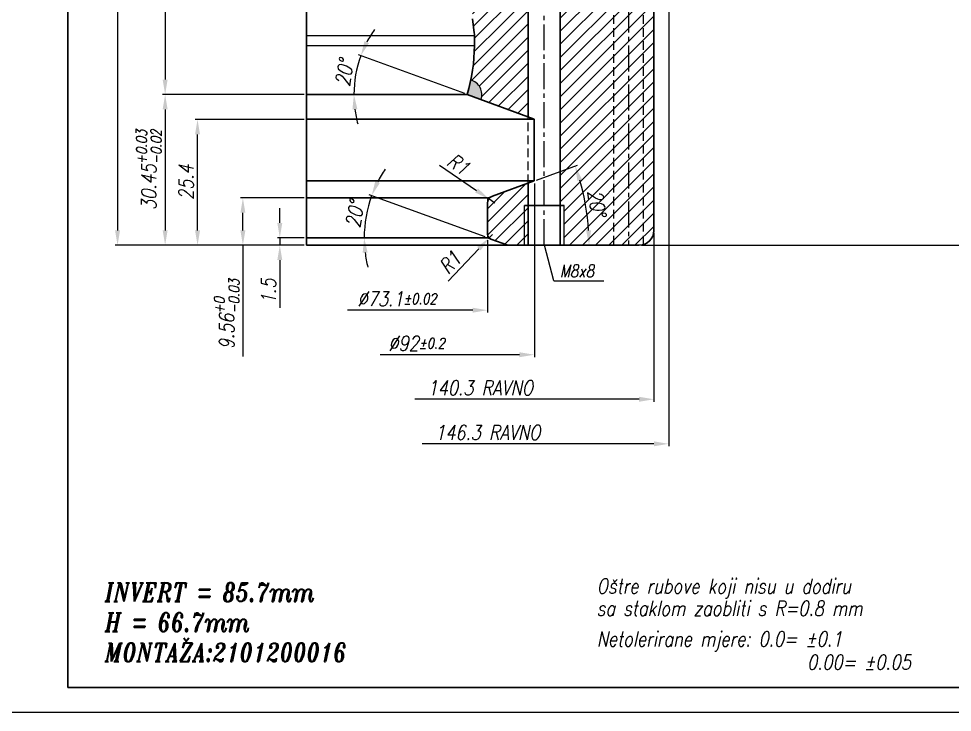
# Model space of a CAD drawing. Extents: x -409 to 586, y -170 to 506.
# Drawn here: x 21.6 to 210.2, y -94.1 to 46 of the extents above; entities that cross this region are included whole.
import ezdxf

# ---------------------------------------------------------------- set-up
doc = ezdxf.new("R2010")
doc.units = 0
doc.header["$LTSCALE"] = 7
doc.header["$MEASUREMENT"] = 0
doc.linetypes.add('CENTER2', pattern=[1.125, 0.75, -0.125, 0.125, -0.125])
doc.linetypes.add('HIDDEN', pattern=[0.375, 0.25, -0.125])
doc.layers.get('0').update_dxf_attribs({"linetype": 'CONTINUOUS', "lineweight": 15})
for name, color, linetype, lineweight in [('1', 1, 'CENTER2', 15), ('2', 2, 'HIDDEN', 15), ('3', 3, 'CONTINUOUS', 30), ('8', 252, 'CONTINUOUS', 15)]:
    doc.layers.add(name, color=color, linetype=linetype, lineweight=lineweight)
doc.styles.add('ITALICT', font='ITALICT.shx', dxfattribs={"width": 0.8, "height": 3})
doc.dimstyles.get("Standard").update_dxf_attribs({"dimtxt": 3, "dimasz": 3, "dimexe": 0.5, "dimexo": 0.5, "dimgap": 0.8, "dimtad": 1, "dimdsep": 46, "dimtxsty": 'ITALICT', "dimcen": 0.09, "dimazin": 2, "dimtfac": 1, "dimtmove": 0, "dimatfit": 3, "dimfxl": 1, "dimtolj": 1, "dimtzin": 0, "dimarcsym": 0})
doc.dimstyles.new('Standard$2', dxfattribs={"dimtxt": 3, "dimasz": 3, "dimexe": 0.5, "dimexo": 0.5, "dimgap": 0.8, "dimtad": 1, "dimdsep": 46, "dimtxsty": 'ITALICT', "dimcen": 0.09, "dimazin": 2, "dimtfac": 1, "dimtmove": 0, "dimatfit": 3, "dimfxl": 1, "dimtolj": 1, "dimtzin": 0, "dimarcsym": 0})

# ---------------------------------------------------------------- blocks, each defined once
blk = doc.blocks.new('*D28')
at = {"color": 0, "lineweight": -2, "transparency": 16777216}
for p, q in [((74.19, 279.47), (50.64, 279.47)), ((51.14, 276.47), (51.14, 33.67)), ((79.23, 30.67), (50.64, 30.67))]:
    blk.add_line(p, q, dxfattribs=at)
at = {"color": 0, "transparency": 16777216}
for points in [[(51.64, 276.47), (50.64, 276.47), (51.14, 279.47)], [(50.64, 33.67), (51.64, 33.67), (51.14, 30.67)]]:
    blk.add_solid(points, dxfattribs=at)
at = {"color": 0, "transparency": 16777216, "insert": (48.84, 155.07), "char_height": 3, "attachment_point": 5, "rotation": 90, "style": 'ITALICT'}
blk.add_mtext('\\A1;248.8{}{\\H0.71x;\\C3;%%p0.05}', dxfattribs=at)
blk = doc.blocks.new('*D29')
at = {"color": 0, "lineweight": -2, "transparency": 16777216}
for p, q in [((79.23, 30.67), (50.64, 30.67)), ((51.14, 27.67), (51.14, 3.22)), ((79.23, 0.22), (50.64, 0.22))]:
    blk.add_line(p, q, dxfattribs=at)
at = {"color": 0, "transparency": 16777216}
for points in [[(51.64, 27.67), (50.64, 27.67), (51.14, 30.67)], [(50.64, 3.22), (51.64, 3.22), (51.14, 0.22)]]:
    blk.add_solid(points, dxfattribs=at)
at = {"color": 0, "transparency": 16777216, "insert": (47.85, 15.44), "char_height": 3, "attachment_point": 5, "rotation": 90, "style": 'ITALICT'}
blk.add_mtext('\\A1;30.45{}{\\H0.71x;\\C3;\\S+0.03^ -0.02;}', dxfattribs=at)
blk = doc.blocks.new('*D32')
at = {"color": 0, "lineweight": -2, "transparency": 16777216}
for p, q in [((74.31, 4.72), (74.31, 7.72)), ((79.23, 1.72), (73.81, 1.72)), ((79.23, 0.22), (73.81, 0.22)), ((74.31, 1.72), (74.31, 0.22)), ((74.31, -2.78), (74.31, -12.41))]:
    blk.add_line(p, q, dxfattribs=at)
at = {"color": 0, "transparency": 16777216}
for points in [[(73.81, 4.72), (74.81, 4.72), (74.31, 1.72)], [(74.81, -2.78), (73.81, -2.78), (74.31, 0.22)]]:
    blk.add_solid(points, dxfattribs=at)
at = {"color": 0, "transparency": 16777216, "insert": (72.01, -9.1), "char_height": 3, "attachment_point": 5, "rotation": 90, "style": 'ITALICT'}
blk.add_mtext('\\A1;1.5', dxfattribs=at)
blk = doc.blocks.new('*D33')
at = {"color": 0, "linetype": 'ByBlock', "lineweight": -2, "transparency": 16777216}
for p, q in [((79.23, 9.78), (66.35, 9.78)), ((66.85, 3.22), (66.85, 6.78)), ((79.23, 0.22), (66.35, 0.22)), ((66.85, 0.22), (66.85, -22.29))]:
    blk.add_line(p, q, dxfattribs=at)
at = {"color": 0, "transparency": 16777216}
for points in [[(67.35, 6.78), (66.35, 6.78), (66.85, 9.78)], [(66.35, 3.22), (67.35, 3.22), (66.85, 0.22)]]:
    blk.add_solid(points, dxfattribs=at)
at = {"color": 0, "transparency": 16777216, "insert": (63.57, -13.71), "char_height": 3, "attachment_point": 5, "rotation": 90, "style": 'ITALICT'}
blk.add_mtext('\\A1;9.56{}{\\H0.71x;\\C3;\\S+0^ -0.03;}', dxfattribs=at)
blk = doc.blocks.new('*D34')
at = {"color": 0, "lineweight": -2, "transparency": 16777216}
for p, q in [((79.23, 25.62), (57.19, 25.62)), ((57.69, 3.22), (57.69, 22.62)), ((79.23, 0.22), (57.19, 0.22))]:
    blk.add_line(p, q, dxfattribs=at)
at = {"color": 0, "transparency": 16777216}
for points in [[(58.19, 22.62), (57.19, 22.62), (57.69, 25.62)], [(57.19, 3.22), (58.19, 3.22), (57.69, 0.22)]]:
    blk.add_solid(points, dxfattribs=at)
at = {"color": 0, "transparency": 16777216, "insert": (55.39, 12.92), "char_height": 3, "attachment_point": 5, "rotation": 90, "style": 'ITALICT'}
blk.add_mtext('\\A1;25.4', dxfattribs=at)
blk = doc.blocks.new('*D42')
at = {"color": 0, "lineweight": -2, "transparency": 16777216}
for p, q in [((50.64, 279.47), (41.03, 279.47)), ((41.53, 276.47), (41.53, 3.22)), ((79.23, 0.22), (41.03, 0.22))]:
    blk.add_line(p, q, dxfattribs=at)
at = {"color": 0, "transparency": 16777216}
for points in [[(42.03, 276.47), (41.03, 276.47), (41.53, 279.47)], [(41.03, 3.22), (42.03, 3.22), (41.53, 0.22)]]:
    blk.add_solid(points, dxfattribs=at)
at = {"color": 0, "transparency": 16777216, "insert": (38.25, 139.84), "char_height": 3, "attachment_point": 5, "rotation": 90, "style": 'ITALICT'}
blk.add_mtext('\\A1;279.25{}{\\H0.71x;\\C3;\\S+0.08^ -0.07;}', dxfattribs=at)
blk = doc.blocks.new('*D43')
at = {"color": 0, "lineweight": -2, "transparency": 16777216}
for p, q in [((106.6, 16.41), (114.07, 11.28)), ((117.78, 8.73), (116.54, 9.58))]:
    blk.add_line(p, q, dxfattribs=at)
at = {"color": 0, "transparency": 16777216}
blk.add_solid([(113.78, 10.86), (114.35, 11.69), (116.54, 9.58)], dxfattribs=at)
at = {"color": 0, "transparency": 16777216, "insert": (110.4, 16.59), "char_height": 3, "attachment_point": 5, "rotation": 325.498, "style": 'ITALICT'}
blk.add_mtext('\\A1;R1', dxfattribs=at)
blk = doc.blocks.new('*D48')
at = {"color": 0, "lineweight": -2, "transparency": 16777216}
for p, q in [((125.73, 12.72), (125.73, -22.4)), ((122.73, -21.9), (94.59, -21.9))]:
    blk.add_line(p, q, dxfattribs=at)
at = {"color": 0, "transparency": 16777216}
blk.add_solid([(122.73, -22.4), (122.73, -21.4), (125.73, -21.9)], dxfattribs=at)
at = {"color": 0, "transparency": 16777216, "insert": (101.94, -19.6), "char_height": 3, "attachment_point": 5, "style": 'ITALICT'}
blk.add_mtext('\\A1;%%c92{}{\\H0.71x;\\C3;%%p0.2}', dxfattribs=at)
blk = doc.blocks.new('*D49')
at = {"color": 0, "lineweight": -2, "transparency": 16777216}
for p, q in [((116.28, 1.22), (116.28, -13.4)), ((113.28, -12.9), (87.97, -12.9))]:
    blk.add_line(p, q, dxfattribs=at)
at = {"color": 0, "transparency": 16777216}
blk.add_solid([(113.28, -13.4), (113.28, -12.4), (116.28, -12.9)], dxfattribs=at)
at = {"color": 0, "transparency": 16777216, "insert": (98, -10.6), "char_height": 3, "attachment_point": 5, "style": 'ITALICT'}
blk.add_mtext('\\A1;%%c73.1{}{\\H0.71x;\\C3;%%p0.02}', dxfattribs=at)
blk = doc.blocks.new('*D53')
at = {"color": 0, "lineweight": -2, "transparency": 16777216}
for p, q in [((149.88, 2.72), (149.88, -31.4)), ((146.88, -30.9), (101.6, -30.9))]:
    blk.add_line(p, q, dxfattribs=at)
at = {"color": 0, "transparency": 16777216}
blk.add_solid([(146.88, -31.4), (146.88, -30.4), (149.88, -30.9)], dxfattribs=at)
at = {"color": 0, "transparency": 16777216, "insert": (114.8, -28.6), "char_height": 3, "attachment_point": 5, "style": 'ITALICT'}
blk.add_mtext('\\A1;140.3 RAVNO', dxfattribs=at)
blk = doc.blocks.new('*D54')
at = {"color": 0, "lineweight": -2, "transparency": 16777216}
for p, q in [((152.88, 53.87), (152.88, -40.4)), ((149.88, -39.9), (103.1, -39.9))]:
    blk.add_line(p, q, dxfattribs=at)
at = {"color": 0, "transparency": 16777216}
blk.add_solid([(149.88, -40.4), (149.88, -39.4), (152.88, -39.9)], dxfattribs=at)
at = {"color": 0, "transparency": 16777216, "insert": (116.3, -37.6), "char_height": 3, "attachment_point": 5, "style": 'ITALICT'}
blk.add_mtext('\\A1;146.3 RAVNO', dxfattribs=at)
blk = doc.blocks.new('*D58')
at = {"color": 0, "lineweight": -2, "transparency": 16777216}
blk.add_line((115.81, 1.89), (92.39, 10.41), dxfattribs=at)
for start, end in [(146.1957, 153.0978), (160, 180), (186.9022, 193.8043)]:
    blk.add_arc((116.28, 1.72), 24.92, start, end, dxfattribs=at)
at = {"color": 0, "transparency": 16777216}
for points in [[(93.6, 13.19), (94.51, 12.79), (92.86, 10.24)], [(92.04, -1.25), (91.04, -1.31), (91.36, 1.72)]]:
    blk.add_solid(points, dxfattribs=at)
at = {"color": 0, "transparency": 16777216, "insert": (89.47, 6.44), "char_height": 3, "attachment_point": 5, "rotation": 80, "style": 'ITALICT'}
blk.add_mtext('\\A1;20%%d', dxfattribs=at)
blk = doc.blocks.new('*D68')
at = {"color": 0, "lineweight": -2, "transparency": 16777216}
blk.add_line((126.2, 13.39), (134.44, 16.39), dxfattribs=at)
blk.add_arc((90.01, 0.22), 46.78, 3.6752, 16.3248, dxfattribs=at)
at = {"color": 0, "transparency": 16777216}
for points in [[(135.38, 13.52), (134.43, 13.21), (133.97, 16.22)], [(136.19, 3.2), (137.19, 3.23), (136.79, 0.22)]]:
    blk.add_solid(points, dxfattribs=at)
at = {"color": 0, "transparency": 16777216, "insert": (138.34, 8.74), "char_height": 3, "attachment_point": 5, "rotation": 280, "style": 'ITALICT'}
blk.add_mtext('\\A1;20%%d', dxfattribs=at)
blk = doc.blocks.new('*D69')
at = {"color": 0, "lineweight": -2, "transparency": 16777216}
for p, q in [((117.28, 2.42), (116.59, 1.69)), ((108.29, -7.05), (114.52, -0.48))]:
    blk.add_line(p, q, dxfattribs=at)
at = {"color": 0, "transparency": 16777216}
blk.add_solid([(114.88, -0.83), (114.16, -0.14), (116.59, 1.69)], dxfattribs=at)
at = {"color": 0, "transparency": 16777216, "insert": (108.7, -3.27), "char_height": 3, "attachment_point": 5, "rotation": 46.4913, "style": 'ITALICT'}
blk.add_mtext('\\A1;R1', dxfattribs=at)
blk = doc.blocks.new('*D93')
at = {"color": 0, "lineweight": -2, "transparency": 16777216}
for p, q in [((148.23, 204.22), (212.8, 204.22)), ((212.3, 3.22), (212.3, 201.22)), ((147.38, 0.22), (212.8, 0.22))]:
    blk.add_line(p, q, dxfattribs=at)
at = {"color": 0, "transparency": 16777216}
for points in [[(212.8, 201.22), (211.8, 201.22), (212.3, 204.22)], [(211.8, 3.22), (212.8, 3.22), (212.3, 0.22)]]:
    blk.add_solid(points, dxfattribs=at)
at = {"color": 0, "transparency": 16777216, "insert": (210, 106.26), "char_height": 3, "attachment_point": 5, "rotation": 90, "style": 'ITALICT'}
blk.add_mtext('\\A1;204', dxfattribs=at)
blk = doc.blocks.new('*D112')
at = {"color": 0, "linetype": 'ByBlock', "lineweight": -2, "transparency": 16777216}
blk.add_line((111.66, 30.84), (90.19, 38.65), dxfattribs=at)
for start, end in [(144.9421, 152.471), (160, 180), (187.5289, 195.0579)]:
    blk.add_arc((112.13, 30.67), 22.85, start, end, dxfattribs=at)
at = {"color": 0, "transparency": 16777216}
for points in [[(91.41, 41.43), (92.32, 41.03), (90.66, 38.48)], [(89.98, 27.71), (88.98, 27.64), (89.28, 30.67)]]:
    blk.add_solid(points, dxfattribs=at)
at = {"color": 0, "transparency": 16777216, "insert": (87.36, 35.03), "char_height": 3, "attachment_point": 5, "rotation": 80, "style": 'ITALICT'}
blk.add_mtext('\\A1;20%%d', dxfattribs=at)
blk = doc.blocks.new('*D137')
at = {"color": 0, "lineweight": -2, "transparency": 16777216}
blk.add_arc((127.73, 180.67), 81.54, 92.1082, 99.8918, dxfattribs=at)
at = {"color": 0, "transparency": 16777216}
for points in [[(124.74, 261.65), (124.72, 262.65), (127.73, 262.21)], [(113.62, 261.49), (113.81, 260.51), (110.77, 260.43)]]:
    blk.add_solid(points, dxfattribs=at)
at = {"color": 0, "transparency": 16777216, "insert": (118.96, 264.05), "char_height": 3, "attachment_point": 5, "rotation": 6, "style": 'ITALICT'}
blk.add_mtext('\\A1;12%%d', dxfattribs=at)

msp = doc.modelspace()

# ---------------------------------------------------------------- hatches: boundary and pattern name
h = msp.add_hatch(color=256)
edge = h.paths.add_edge_path()
edge.add_arc((80.2059, 40.5683), 33.42, 342.768704, 347.91368, ccw=False)
edge.add_line((112.1259, 30.6683), (114.945, 29.6422))
edge.add_arc((112.1259, 30.6683), 3, 339.99998, 435.341192)
at = {"layer": '8'}
h = msp.add_hatch(dxfattribs=at)
h.set_pattern_fill('ANSI31', color=256, scale=15, style=0)
edge = h.paths.add_edge_path()
edge.add_arc((120.1232, 212.2424), 21, 211.822648, 212.157529)
edge.add_line((102.3449, 201.0652), (106.8911, 193.834))
edge.add_arc((69.7259, 170.4683), 43.9, 13.623821, 32.157529, ccw=False)
edge.add_line((112.3907, 180.8087), (123.7981, 183.5182))
edge.add_line((123.7981, 183.5182), (118.0978, 210.3359))
edge.add_line((118.0978, 210.3359), (102.2798, 201.1693))
h.paths.add_polyline_path([(101.9207, 201.7702), (117.9447, 211.0562), (115.2304, 223.8262), (98.0396, 222.12), (99.2259, 210.1683, 0.10618196)])
h.paths.add_polyline_path([(97.9705, 222.8165), (115.0839, 224.5151), (110.8158, 244.5949), (95.9553, 243.12)])
h.paths.add_polyline_path([(95.8862, 243.8165), (110.6694, 245.2838), (106.4013, 265.3636), (93.871, 264.12)])
h.paths.add_polyline_path([(93.8018, 264.8165), (106.2549, 266.0526), (105.7681, 268.3425), (105.0345, 268.1866), (102.6365, 279.4683), (95.801, 279.4683, -0.45147007), (92.6683, 276.2373)])
h.paths.add_polyline_path([(103.4033, 279.4683), (102.6365, 279.4683), (105.0345, 268.1866), (105.7681, 268.3425)])
h.paths.add_polyline_path([(124.4759, 180.3294), (123.9437, 182.8334), (112.5501, 180.1271, -0.05551567), (113.6259, 170.4683), (113.6259, 167.0683, -0.02914432), (113.592, 166.4869), (113.2598, 163.6497, 0.02914432), (113.2259, 163.0683), (113.2259, 46.5683, 0.02914432), (113.2598, 45.9869), (113.592, 43.1497, -0.02914432), (113.6259, 42.5683), (113.6259, 40.5683, -0.05278546), (112.8851, 33.5706, -0.44178876), (114.945, 29.6422), (124.4759, 26.1732)])
h.paths.add_polyline_path([(124.4759, 12.7628), (117.2629, 10.1375, 0.31529879), (116.2759, 8.7279), (116.2759, 2.4185, 0.31529879), (116.9339, 1.4788), (120.3971, 0.2183), (123.7259, 0.2183), (123.7259, 8.2183), (124.4759, 8.2183)])
h.paths.add_polyline_path([(124.4759, 8.2183), (123.7259, 8.2183), (123.7259, 0.2183), (124.4759, 0.2183)])
h.paths.add_polyline_path([(113.1249, 221.7453), (114.6249, 214.6886), (108.756, 213.4411), (107.256, 220.4978)], flags=24)
h = msp.add_hatch(dxfattribs=at)
h.set_pattern_fill('ANSI31', color=256, scale=15, style=0)
h.paths.add_polyline_path([(149.8759, 129.2683), (149.8759, 134.2683), (149.8759, 134.3683), (152.8759, 134.3683), (155.7259, 134.3683), (155.7259, 184.7183), (144.7259, 195.7183), (144.7259, 128.7683), (149.8759, 128.7683)])
h.paths.add_polyline_path([(149.8759, 128.7683), (144.7259, 128.7683), (144.7259, 128.0183), (149.8759, 128.0183)])
h.paths.add_polyline_path([(144.7259, 128.7683), (135.8759, 128.7683), (135.8759, 128.0183), (144.7259, 128.0183)])
h.paths.add_polyline_path([(144.7259, 120.7683), (144.7259, 121.5183), (135.8759, 121.5183), (135.8759, 120.7683)])
h.paths.add_polyline_path([(149.8759, 120.7683), (149.8759, 121.5183), (144.7259, 121.5183), (144.7259, 120.7683)])
h.paths.add_polyline_path([(149.8759, 120.7683), (144.7259, 120.7683), (144.7259, 0.2183), (146.8759, 0.2183, 0.41421356), (149.8759, 3.2183), (149.8759, 54.3683), (149.8759, 120.2683)])
h.paths.add_polyline_path([(134.8759, 121.5183), (132.9995, 124.7683), (134.8759, 128.0183), (135.8759, 128.0183), (135.8759, 128.7683), (144.7259, 128.7683), (144.6759, 195.7683), (144.6759, 255.7683), (144.6759, 260.4683), (144.6759, 279.4683), (131.7259, 279.4683), (131.7259, 271.4683), (130.9759, 271.4683), (130.9759, 8.2183), (131.7259, 8.2183), (131.7259, 0.2183), (144.7259, 0.2183), (144.7259, 120.7683), (135.8759, 120.7683), (135.8759, 121.5183)])
h.paths.add_polyline_path([(124.033, 98.4877), (133.4187, 98.4877), (133.4187, 92.4877), (124.033, 92.4877)], flags=9)
h.paths.add_polyline_path([(131.7259, 271.4683), (131.7259, 279.4683), (130.9759, 279.4683), (130.9759, 271.4683)])
h.paths.add_polyline_path([(136.2083, 108.8277), (141.4797, 108.8277), (141.4797, 102.8277), (136.2083, 102.8277)], flags=24)
h.paths.add_polyline_path([(136.2973, 117.8277), (141.4545, 117.8277), (141.4545, 111.8277), (136.2973, 111.8277)], flags=24)
h.paths.add_polyline_path([(131.1589, 250.1868), (140.3395, 252.1382), (141.587, 246.2694), (132.4063, 244.318)], flags=24)
h.paths.add_polyline_path([(140.6606, 12.8701), (141.9332, 5.6529), (136.0244, 4.611), (134.7518, 11.8282)], flags=24)

# ---------------------------------------------------------------- linework, layer by layer
for p, q in [((123.7259, 0.2183), (123.7259, 8.2183)), ((131.7259, 0.2183), (131.7259, 8.2183)), ((129.676, -6.9924), (127.7784, 0.2183)), ((129.676, -6.9924), (139.7745, -6.9924)), ((11.4997, -94.1371), (431.4997, -94.1371))]:
    msp.add_line(p, q)
msp.add_arc((112.1259, 30.6683), 3, 339.99998, 75.341192)
at = {"layer": '1'}
for p, q in [((127.7259, 0.2183), (127.7259, 279.4683)), ((144.7259, 205.9503), (144.7259, 0.2183))]:
    msp.add_line(p, q, dxfattribs=at)
at = {"layer": '2'}
for p, q in [((141.7259, 204.2183), (141.7259, 0.2183)), ((147.7259, 204.2183), (147.7259, 0.3412)), ((124.4759, 12.7628), (124.4759, 26.1732)), ((116.2759, 9.7783), (117.2629, 10.1375)), ((116.2759, 9.7783), (116.2759, 8.7279)), ((116.2759, 2.4185), (116.2759, 1.7183)), ((116.2759, 1.7183), (116.9339, 1.4788))]:
    msp.add_line(p, q, dxfattribs=at)
at = {"layer": '3'}
for p, q in [((31.4997, 501.465), (31.4997, -89.1371)), ((79.7259, 279.4683), (79.7259, 0.2183)), ((130.9759, 0.2183), (130.9759, 279.4683)), ((124.4759, 26.1732), (124.4759, 180.3294)), ((149.8759, 134.3683), (149.8759, 3.2183)), ((113.2598, 45.9869), (113.592, 43.1497)), ((113.6259, 42.5683), (113.6259, 40.5683)), ((79.7259, 30.6683), (112.1259, 30.6683)), ((112.1259, 30.6683), (125.7259, 25.7183)), ((79.7259, 25.7183), (125.7259, 25.7183)), ((125.7259, 25.7183), (125.7259, 13.2178)), ((125.7259, 13.2178), (79.7259, 13.2178)), ((117.2629, 10.1375), (125.7259, 13.2178)), ((124.4759, 0.2183), (124.4759, 12.7628)), ((79.7259, 9.7783), (116.2759, 9.7783)), ((116.2759, 8.7279), (116.2759, 2.4185)), ((123.7259, 8.2183), (131.7259, 8.2183)), ((116.2759, 1.7183), (79.7259, 1.7183)), ((79.7259, 0.2183), (146.8759, 0.2183)), ((116.9339, 1.4788), (120.3971, 0.2183)), ((31.4997, -89.1371), (426.4997, -89.1371))]:
    msp.add_line(p, q, dxfattribs=at)
for centre, radius, start, end in [((108.6259, 42.5683), 5, 0, 6.677496), ((80.2059, 40.5683), 33.42, 342.768704, 0), ((117.7759, 8.7279), 1.5, 110, 180), ((117.2759, 2.4185), 1, 180, 250), ((146.8759, 3.2183), 3, 270, 0)]:
    msp.add_arc(centre, radius, start, end, dxfattribs=at)
at = {"layer": '8'}
for p, q in [((79.7259, 42.5683), (113.6259, 42.5683)), ((79.7259, 40.5683), (113.6259, 40.5683))]:
    msp.add_line(p, q, dxfattribs=at)

# ---------------------------------------------------------------- texts
at = {"style": 'ITALICT', "width": 0.8}
for s, height, p in [('M8x8', 2.5, (130.8527, -6.2082)), ('Oštre rubove koji nisu u dodiru ', 3, (138.3254, -70.1416)), ('INVERT = 85.7mm', 3.75, (38.9565, -71.7449)), ('sa staklom zaobliti s R=0.8 mm', 3, (138.3254, -74.624)), ('H = 66.7mm', 3.75, (38.9565, -77.8163)), ('MONTAŽA:2101200016', 3.75, (38.9565, -83.8878)), ('Netolerirane mjere: 0.0= %%P0.1', 3, (138.3254, -80.8176)), ('0.00= %%P0.05', 3, (180.8271, -85.5184))]:
    msp.add_text(s, height=height, dxfattribs=at).set_placement(p)

# ---------------------------------------------------------------- dimensions: what is measured, and where the dimension line sits
for base, p1, p2, text, override, picture, middle in [((41.5305, 0.2183), (51.1384, 279.4683), (79.7259, 0.2183), '<>{}{\\H0.71x;\\C3;\\S+0.08^ -0.07;}', {"dimtp": 0.08, "dimtm": 0.07}, '*D42', (41.5305, 139.8433)), ((51.1384, 30.6683), (74.6891, 279.4683), (79.7259, 30.6683), '<>{}{\\H0.71x;\\C3;%%p0.05}', {"dimtp": 0.05, "dimtm": 0.05}, '*D28', (51.1384, 155.0683)), ((66.8506, 9.7783), (79.7259, 0.2183), (79.7259, 9.7783), '<>{}{\\H0.71x;\\C3;\\S+0^ -0.03;}', {"dimpost": '<>', "dimtp": 0, "dimtm": 0.03, "dimtdec": 2, "dimfxl": 1.5, "dimtzin": 8, "dimarcsym": 1}, '*D33', (66.8506, -13.7112))]:
    dim = msp.add_linear_dim(base=base, p1=p1, p2=p2, angle=90, text=text, dimstyle='Standard', override=override)
    dim.commit()
    dim.dimension.update_dxf_attribs({"geometry": picture, "text_midpoint": middle, "dimtype": 160})
for base, line1, line2, dimstyle, override, picture, middle in [((122.0381, 262.01), ((127.7259, 0.2183), (127.7259, 279.4683)), ((127.7259, 180.671), (106.7259, 279.4683)), 'Standard$2', {"dimscale": 1}, '*D137', (118.9625, 264.0494)), ((89.8951, 35.9371), ((79.7259, 30.6683), (112.1259, 30.6683)), ((112.1259, 30.6683), (125.7259, 25.7183)), 'Standard', {"dimarcsym": 1}, '*D112', (87.3613, 35.0349))]:
    dim = msp.add_angular_dim_2l(base=base, line1=line1, line2=line2, dimstyle=dimstyle, override=override)
    dim.commit()
    dim.dimension.update_dxf_attribs({"geometry": picture, "text_midpoint": middle})
dim = msp.add_linear_dim(base=(212.3002, 204.2183), p1=(146.8759, 0.2183), p2=(147.7259, 204.2183), angle=90, dimstyle='Standard', override={"dimtmove": 0})
dim.commit()
dim.dimension.update_dxf_attribs({"geometry": '*D93', "text_midpoint": (212.3002, 106.2554), "dimtype": 160})
for base, p1, text, override, picture, middle in [((79.7259, -39.9006), (152.8759, 54.3683), '<> RAVNO', {"dimlfac": 2, "dimse2": 1, "dimsd2": 1, "dimtmove": 0}, '*D54', (116.3009, -39.9006)), ((79.7259, -21.9006), (125.7259, 13.2178), '%%c<>{}{\\H0.71x;\\C3;%%p0.2}', {"dimlfac": 2, "dimse2": 1, "dimsd2": 1, "dimtp": 0.2, "dimtm": 0.2, "dimtmove": 0}, '*D48', (101.9445, -21.9006)), ((79.7259, -30.9006), (149.8759, 3.2183), '<> RAVNO', {"dimlfac": 2, "dimse2": 1, "dimsd2": 1, "dimtmove": 0}, '*D53', (114.8009, -30.9006))]:
    dim = msp.add_linear_dim(base=base, p1=p1, p2=(79.7259, 0.2183), text=text, dimstyle='Standard', override=override)
    dim.commit()
    dim.dimension.update_dxf_attribs({"geometry": picture, "text_midpoint": middle, "dimtype": 160})
dim = msp.add_linear_dim(base=(51.1384, 0.2183), p1=(79.7259, 30.6683), p2=(79.7259, 0.2183), angle=90, text='<>{}{\\H0.71x;\\C3;\\S+0.03^ -0.02;}', dimstyle='Standard', override={"dimtp": 0.03, "dimtm": 0.02})
dim.commit()
dim.dimension.update_dxf_attribs({"geometry": '*D29', "text_midpoint": (47.8534, 15.4433)})
for base, p1, p2, picture, middle in [((57.693, 25.6227), (79.7259, 0.2183), (79.7259, 25.6227), '*D34', (55.393, 12.9205)), ((74.3079, 0.2183), (79.7259, 1.7183), (79.7259, 0.2183), '*D32', (72.0079, -9.096))]:
    dim = msp.add_linear_dim(base=base, p1=p1, p2=p2, angle=90, dimstyle='Standard')
    dim.commit()
    dim.dimension.update_dxf_attribs({"geometry": picture, "text_midpoint": middle})
dim = msp.add_radius_dim(center=(117.7759, 8.7279), mpoint=(116.5397, 9.5776), text='R1', dimstyle='Standard')
dim.commit()
dim.dimension.update_dxf_attribs({"geometry": '*D43', "text_midpoint": (110.402, 16.5871)})
for base, line1, line2, picture, middle in [((136.4718, 5.6489), ((79.7259, 0.2183), (146.8759, 0.2183)), ((117.2629, 10.1375), (125.7259, 13.2178)), '*D68', (138.3425, 8.7406)), ((92.0291, 7.4648), ((116.2759, 1.7183), (79.7259, 1.7183)), ((116.2759, 1.7183), (120.3971, 0.2183)), '*D58', (89.471, 6.4447))]:
    dim = msp.add_angular_dim_2l(base=base, line1=line1, line2=line2, dimstyle='Standard')
    dim.commit()
    dim.dimension.update_dxf_attribs({"geometry": picture, "text_midpoint": middle})
dim = msp.add_radius_dim(center=(117.2759, 2.4185), mpoint=(116.5874, 1.6932), dimstyle='Standard')
dim.commit()
dim.dimension.update_dxf_attribs({"geometry": '*D69', "text_midpoint": (108.7034, -3.2715)})
dim = msp.add_linear_dim(base=(79.7259, -12.9006), p1=(116.2759, 1.7183), p2=(79.7259, 0.2183), text='%%c<>{}{\\H0.71x;\\C3;%%p0.02}', dimstyle='Standard', override={"dimlfac": 2, "dimse2": 1, "dimsd2": 1, "dimtp": 0.02, "dimtm": 0.02, "dimtmove": 0})
dim.commit()
dim.dimension.update_dxf_attribs({"geometry": '*D49', "text_midpoint": (98.0009, -10.6006)})

doc.saveas('drawing.dxf')
